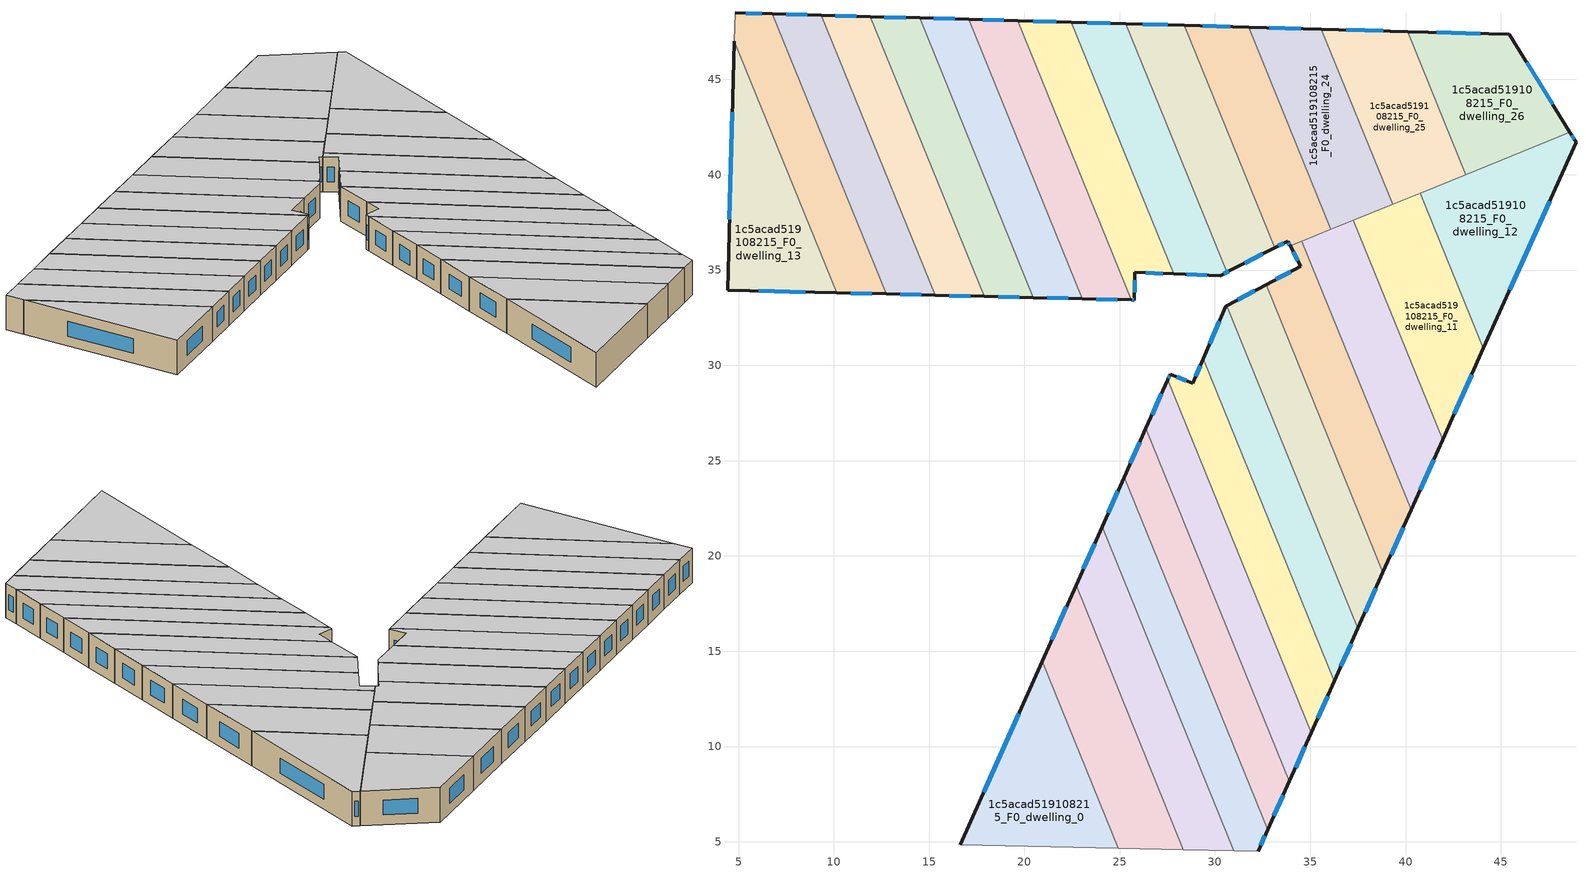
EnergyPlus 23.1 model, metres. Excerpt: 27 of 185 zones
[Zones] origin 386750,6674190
1c5acad519108215_F0_dwelling_0
 floor ground (EU_floor_Construction): 20.93,14.48 24.91,4.67 16.63,4.85 z0
 wall outside (EU_wall_Construction): 20.93,14.48 16.63,4.85 z0:3
 wall adiabatic (EU_wall_Construction): 16.63,4.85 24.91,4.67 z0:3
 wall to 1c5acad519108215_F0_dwelling_1 (EU_wall_Construction): 24.91,4.67 20.93,14.48 z0:3
 window (EU_Window_Construction): 19.7,11.72 17.86,7.6 z0.86:2.14
 ceiling to 1c5acad519108215_F1_dwelling_0 (EU_floor_Construction): 24.91,4.67 20.93,14.48 16.63,4.85 z3
1c5acad519108215_F0_dwelling_1
 floor ground (EU_floor_Construction): 22.71,18.46 28.34,4.59 24.91,4.67 20.93,14.48 z0
 wall outside (EU_wall_Construction): 22.71,18.46 20.93,14.48 z0:3
 wall to 1c5acad519108215_F0_dwelling_2 (EU_wall_Construction): 28.34,4.59 22.71,18.46 z0:3
 wall adiabatic (EU_wall_Construction): 24.91,4.67 28.34,4.59 z0:3
 window (EU_Window_Construction): 22.2,17.33 21.44,15.62 z0.86:2.14
 ceiling to 1c5acad519108215_F1_dwelling_1 (EU_floor_Construction): 28.34,4.59 22.71,18.46 20.93,14.48 24.91,4.67 z3
1c5acad519108215_F0_dwelling_10
 floor ground (EU_floor_Construction): 37.26,37.61 41.94,26.1 40.29,22.42 34.56,36.51 z0
 wall outside (EU_wall_Construction): 40.29,22.42 41.94,26.1 z0:3
 wall to 1c5acad519108215_F0_dwelling_9 (EU_wall_Construction): 34.56,36.51 40.29,22.42 z0:3
 wall to 1c5acad519108215_F0_dwelling_11 (EU_wall_Construction): 41.94,26.1 37.26,37.61 z0:3
 wall to 1c5acad519108215_F0_dwelling_23 (EU_wall_Construction): 36.08,37.13 34.56,36.51 z0:3
 wall to 1c5acad519108215_F0_dwelling_24 (EU_wall_Construction): 37.26,37.61 36.08,37.13 z0:3
 window (EU_Window_Construction): 40.76,23.47 41.47,25.05 z0.86:2.14
 ceiling to 1c5acad519108215_F1_dwelling_10 (EU_floor_Construction): 40.29,22.42 41.94,26.1 37.26,37.61 34.56,36.51 z3
1c5acad519108215_F0_dwelling_11
 floor ground (EU_floor_Construction): 40.78,39.04 44.09,30.88 41.94,26.1 37.26,37.61 z0
 wall outside (EU_wall_Construction): 41.94,26.1 44.09,30.88 z0:3
 wall to 1c5acad519108215_F0_dwelling_12 (EU_wall_Construction): 44.09,30.88 40.78,39.04 z0:3
 wall to 1c5acad519108215_F0_dwelling_24 (EU_wall_Construction): 39.32,38.45 37.26,37.61 z0:3
 wall to 1c5acad519108215_F0_dwelling_25 (EU_wall_Construction): 40.78,39.04 39.32,38.45 z0:3
 window (EU_Window_Construction): 42.55,27.46 43.47,29.52 z0.86:2.14
 ceiling to 1c5acad519108215_F1_dwelling_11 (EU_floor_Construction): 41.94,26.1 44.09,30.88 40.78,39.04 37.26,37.61 z3
1c5acad519108215_F0_dwelling_12
 floor ground (EU_floor_Construction): 48.62,42.23 48.94,41.71 44.09,30.88 40.78,39.04 z0
 wall outside (EU_wall_Construction): 44.09,30.88 48.94,41.71 48.62,42.23 z0:3
 wall to 1c5acad519108215_F0_dwelling_26 (EU_wall_Construction): 48.62,42.23 43.16,40.01 z0:3
 wall to 1c5acad519108215_F0_dwelling_25 (EU_wall_Construction): 43.16,40.01 40.77,39.04 z0:3
 window (EU_Window_Construction): 48.85,41.86 48.71,42.08 / 45.47,33.98 47.55,38.62 z0.86:2.14
 ceiling to 1c5acad519108215_F1_dwelling_12 (EU_floor_Construction): 44.09,30.88 48.94,41.71 48.62,42.23 40.78,39.04 z3
1c5acad519108215_F0_dwelling_13
 floor ground (EU_floor_Construction): 4.78,47 10.14,33.81 4.42,33.95 z0
 wall outside (EU_wall_Construction): 4.78,47 4.42,33.95 10.14,33.81 z0:3
 wall to 1c5acad519108215_F0_dwelling_14 (EU_wall_Construction): 10.14,33.81 4.78,47 z0:3
 window (EU_Window_Construction): 6.06,33.91 8.51,33.85 / 4.68,43.27 4.52,37.68 z0.86:2.14
 ceiling to 1c5acad519108215_F1_dwelling_13 (EU_floor_Construction): 10.14,33.81 4.78,47 4.42,33.95 z3
1c5acad519108215_F0_dwelling_14
 floor ground (EU_floor_Construction): 6.78,48.44 12.74,33.75 10.14,33.81 4.78,47 4.83,48.5 z0
 wall outside (EU_wall_Construction): 6.78,48.44 4.83,48.5 / 10.14,33.81 12.74,33.75 z0:3
 wall to 1c5acad519108215_F0_dwelling_15 (EU_wall_Construction): 12.74,33.75 6.78,48.44 z0:3
 wall adiabatic (EU_wall_Construction): 4.83,48.5 4.78,47 z0:3
 window (EU_Window_Construction): 6.22,48.46 5.38,48.48 / 10.89,33.79 12,33.76 z0.86:2.14
 ceiling to 1c5acad519108215_F1_dwelling_14 (EU_floor_Construction): 12.74,33.75 6.78,48.44 4.83,48.5 4.78,47 10.14,33.81 z3
1c5acad519108215_F0_dwelling_15
 floor ground (EU_floor_Construction): 9.35,48.37 15.31,33.68 12.74,33.75 6.78,48.44 z0
 wall outside (EU_wall_Construction): 12.74,33.75 15.31,33.68 / 9.35,48.37 6.78,48.44 z0:3
 wall to 1c5acad519108215_F0_dwelling_16 (EU_wall_Construction): 15.31,33.68 9.35,48.37 z0:3
 window (EU_Window_Construction): 13.48,33.73 14.58,33.7 / 8.61,48.39 7.51,48.42 z0.86:2.14
 ceiling to 1c5acad519108215_F1_dwelling_15 (EU_floor_Construction): 15.31,33.68 9.35,48.37 6.78,48.44 12.74,33.75 z3
1c5acad519108215_F0_dwelling_16
 floor ground (EU_floor_Construction): 11.92,48.3 17.89,33.62 15.31,33.68 9.35,48.37 z0
 wall outside (EU_wall_Construction): 15.31,33.68 17.89,33.62 / 11.92,48.3 9.35,48.37 z0:3
 wall to 1c5acad519108215_F0_dwelling_17 (EU_wall_Construction): 17.89,33.62 11.92,48.3 z0:3
 window (EU_Window_Construction): 16.05,33.66 17.15,33.64 / 11.19,48.32 10.08,48.35 z0.86:2.14
 ceiling to 1c5acad519108215_F1_dwelling_16 (EU_floor_Construction): 17.89,33.62 11.92,48.3 9.35,48.37 15.31,33.68 z3
1c5acad519108215_F0_dwelling_17
 floor ground (EU_floor_Construction): 14.5,48.23 20.46,33.56 17.89,33.62 11.92,48.3 z0
 wall outside (EU_wall_Construction): 17.89,33.62 20.46,33.56 / 14.5,48.23 11.92,48.3 z0:3
 wall to 1c5acad519108215_F0_dwelling_18 (EU_wall_Construction): 20.46,33.56 14.5,48.23 z0:3
 window (EU_Window_Construction): 18.62,33.6 19.72,33.58 / 13.76,48.25 12.66,48.28 z0.86:2.14
 ceiling to 1c5acad519108215_F1_dwelling_17 (EU_floor_Construction): 20.46,33.56 14.5,48.23 11.92,48.3 17.89,33.62 z3
1c5acad519108215_F0_dwelling_18
 floor ground (EU_floor_Construction): 17.08,48.16 23.03,33.49 20.46,33.56 14.5,48.23 z0
 wall outside (EU_wall_Construction): 20.46,33.56 23.03,33.49 / 17.08,48.16 14.5,48.23 z0:3
 wall to 1c5acad519108215_F0_dwelling_19 (EU_wall_Construction): 23.03,33.49 17.08,48.16 z0:3
 window (EU_Window_Construction): 21.19,33.54 22.3,33.51 / 16.34,48.18 15.23,48.21 z0.86:2.14
 ceiling to 1c5acad519108215_F1_dwelling_18 (EU_floor_Construction): 23.03,33.49 17.08,48.16 14.5,48.23 20.46,33.56 z3
1c5acad519108215_F0_dwelling_19
 floor ground (EU_floor_Construction): 19.65,48.08 25.61,33.43 23.03,33.49 17.08,48.16 z0
 wall outside (EU_wall_Construction): 23.03,33.49 25.61,33.43 / 19.65,48.08 17.08,48.16 z0:3
 wall to 1c5acad519108215_F0_dwelling_20 (EU_wall_Construction): 25.61,33.43 19.65,48.08 z0:3
 window (EU_Window_Construction): 23.77,33.48 24.87,33.45 / 18.92,48.1 17.81,48.13 z0.86:2.14
 ceiling to 1c5acad519108215_F1_dwelling_19 (EU_floor_Construction): 25.61,33.43 19.65,48.08 17.08,48.16 23.03,33.49 z3
1c5acad519108215_F0_dwelling_2
 floor ground (EU_floor_Construction): 24.08,21.53 30.98,4.54 28.34,4.59 22.71,18.46 z0
 wall outside (EU_wall_Construction): 24.08,21.53 22.71,18.46 z0:3
 wall to 1c5acad519108215_F0_dwelling_3 (EU_wall_Construction): 30.98,4.54 24.08,21.53 z0:3
 wall adiabatic (EU_wall_Construction): 28.34,4.59 30.98,4.54 z0:3
 window (EU_Window_Construction): 23.69,20.65 23.1,19.34 z0.86:2.14
 ceiling to 1c5acad519108215_F1_dwelling_2 (EU_floor_Construction): 30.98,4.54 24.08,21.53 22.71,18.46 28.34,4.59 z3
1c5acad519108215_F0_dwelling_20
 floor ground (EU_floor_Construction): 22.47,48 27.83,34.79 25.79,34.88 25.78,33.43 25.61,33.43 19.65,48.08 z0
 wall outside (EU_wall_Construction): 22.47,48 19.65,48.08 / 25.61,33.43 25.78,33.43 25.79,34.88 27.83,34.79 z0:3
 wall to 1c5acad519108215_F0_dwelling_21 (EU_wall_Construction): 27.83,34.79 22.47,48 z0:3
 window (EU_Window_Construction): 21.66,48.03 20.46,48.06 / 26.37,34.85 27.25,34.82 / 25.78,33.84 25.79,34.46 / 25.65,33.43 25.73,33.43 z0.86:2.14
 ceiling to 1c5acad519108215_F1_dwelling_20 (EU_floor_Construction): 27.83,34.79 22.47,48 19.65,48.08 25.61,33.43 25.78,33.43 25.79,34.88 z3
1c5acad519108215_F0_dwelling_21
 floor ground (EU_floor_Construction): 25.33,47.93 30.62,34.91 30.92,35.03 30.27,34.7 27.83,34.79 22.47,48 z0
 wall outside (EU_wall_Construction): 25.33,47.93 22.47,48 / 27.83,34.79 30.27,34.7 30.92,35.03 z0:3
 wall to 1c5acad519108215_F0_dwelling_22 (EU_wall_Construction): 30.92,35.03 30.62,34.91 25.33,47.93 z0:3
 window (EU_Window_Construction): 24.51,47.95 23.28,47.98 / 30.45,34.8 30.73,34.94 / 28.53,34.77 29.57,34.73 z0.86:2.14
 ceiling to 1c5acad519108215_F1_dwelling_21 (EU_floor_Construction): 30.92,35.03 30.62,34.91 25.33,47.93 22.47,48 27.83,34.79 30.27,34.7 z3
1c5acad519108215_F0_dwelling_22
 floor ground (EU_floor_Construction): 28.39,47.84 33.13,36.17 30.92,35.03 30.62,34.91 25.33,47.93 z0
 wall outside (EU_wall_Construction): 28.39,47.84 25.33,47.93 / 30.92,35.03 33.13,36.17 z0:3
 wall to 1c5acad519108215_F0_dwelling_23 (EU_wall_Construction): 33.13,36.17 28.39,47.84 z0:3
 window (EU_Window_Construction): 27.52,47.87 26.2,47.9 / 31.55,35.36 32.5,35.84 z0.86:2.14
 ceiling to 1c5acad519108215_F1_dwelling_22 (EU_floor_Construction): 33.13,36.17 28.39,47.84 25.33,47.93 30.62,34.91 30.92,35.03 z3
1c5acad519108215_F0_dwelling_23
 floor ground (EU_floor_Construction): 31.77,47.75 36.08,37.13 33.94,36.26 33.81,36.52 33.13,36.17 28.39,47.84 z0
 wall outside (EU_wall_Construction): 33.13,36.17 33.81,36.52 33.94,36.26 / 31.77,47.75 28.39,47.84 z0:3
 wall to 1c5acad519108215_F0_dwelling_24 (EU_wall_Construction): 36.08,37.13 31.77,47.75 z0:3
 wall to 1c5acad519108215_F0_dwelling_9 (EU_wall_Construction): 33.94,36.26 34.56,36.51 z0:3
 window (EU_Window_Construction): 33.85,36.44 33.91,36.34 / 33.32,36.27 33.62,36.42 / 30.8,47.77 29.35,47.81 z0.86:2.14
 ceiling to 1c5acad519108215_F1_dwelling_23 (EU_floor_Construction): 36.08,37.13 31.77,47.75 28.39,47.84 33.13,36.17 33.81,36.52 33.94,36.26 z3
1c5acad519108215_F0_dwelling_24
 floor ground (EU_floor_Construction): 35.58,47.64 39.32,38.45 36.08,37.13 31.77,47.75 z0
 wall outside (EU_wall_Construction): 35.58,47.64 31.77,47.75 z0:3
 wall to 1c5acad519108215_F0_dwelling_25 (EU_wall_Construction): 39.32,38.45 35.58,47.64 z0:3
 window (EU_Window_Construction): 34.49,47.67 32.86,47.72 z0.86:2.14
 ceiling to 1c5acad519108215_F1_dwelling_24 (EU_floor_Construction): 39.32,38.45 35.58,47.64 31.77,47.75 36.08,37.13 z3
1c5acad519108215_F0_dwelling_25
 floor ground (EU_floor_Construction): 40.11,47.51 43.16,40.01 39.32,38.45 35.58,47.64 z0
 wall outside (EU_wall_Construction): 40.11,47.51 35.58,47.64 z0:3
 wall to 1c5acad519108215_F0_dwelling_26 (EU_wall_Construction): 43.16,40.01 40.11,47.51 z0:3
 window (EU_Window_Construction): 38.82,47.55 36.88,47.6 z0.86:2.14
 ceiling to 1c5acad519108215_F1_dwelling_25 (EU_floor_Construction): 43.16,40.01 40.11,47.51 35.58,47.64 39.32,38.45 z3
1c5acad519108215_F0_dwelling_26
 floor ground (EU_floor_Construction): 45.45,47.37 48.62,42.23 43.16,40.01 40.11,47.51 z0
 wall outside (EU_wall_Construction): 48.62,42.23 45.45,47.37 40.11,47.51 z0:3
 window (EU_Window_Construction): 43.92,47.41 41.64,47.47 / 47.72,43.7 46.36,45.9 z0.86:2.14
 ceiling to 1c5acad519108215_F1_dwelling_26 (EU_floor_Construction): 48.62,42.23 45.45,47.37 40.11,47.51 43.16,40.01 z3
1c5acad519108215_F0_dwelling_3
 floor ground (EU_floor_Construction): 25.24,24.14 32.76,5.63 32.26,4.51 30.98,4.54 24.08,21.53 z0
 wall outside (EU_wall_Construction): 25.24,24.14 24.08,21.53 / 32.26,4.51 32.76,5.63 z0:3
 wall to 1c5acad519108215_F0_dwelling_4 (EU_wall_Construction): 32.76,5.63 25.24,24.14 z0:3
 wall adiabatic (EU_wall_Construction): 30.98,4.54 32.26,4.51 z0:3
 window (EU_Window_Construction): 24.91,23.39 24.41,22.27 / 32.4,4.83 32.62,5.31 z0.86:2.14
 ceiling to 1c5acad519108215_F1_dwelling_3 (EU_floor_Construction): 32.26,4.51 32.76,5.63 25.24,24.14 24.08,21.53 30.98,4.54 z3
1c5acad519108215_F0_dwelling_4
 floor ground (EU_floor_Construction): 26.38,26.69 33.9,8.17 32.76,5.63 25.24,24.14 z0
 wall outside (EU_wall_Construction): 32.76,5.63 33.9,8.17 / 26.38,26.69 25.24,24.14 z0:3
 wall to 1c5acad519108215_F0_dwelling_5 (EU_wall_Construction): 33.9,8.17 26.38,26.69 z0:3
 window (EU_Window_Construction): 33.09,6.36 33.57,7.45 / 26.05,25.96 25.57,24.87 z0.86:2.14
 ceiling to 1c5acad519108215_F1_dwelling_4 (EU_floor_Construction): 32.76,5.63 33.9,8.17 26.38,26.69 25.24,24.14 z3
1c5acad519108215_F0_dwelling_5
 floor ground (EU_floor_Construction): 27.52,29.24 35.04,10.71 33.9,8.17 26.38,26.69 z0
 wall outside (EU_wall_Construction): 33.9,8.17 35.04,10.71 / 27.52,29.24 26.38,26.69 z0:3
 wall to 1c5acad519108215_F0_dwelling_6 (EU_wall_Construction): 35.04,10.71 27.52,29.24 z0:3
 window (EU_Window_Construction): 34.23,8.9 34.72,9.99 / 27.19,28.51 26.7,27.42 z0.86:2.14
 ceiling to 1c5acad519108215_F1_dwelling_5 (EU_floor_Construction): 33.9,8.17 35.04,10.71 27.52,29.24 26.38,26.69 z3
1c5acad519108215_F0_dwelling_6
 floor ground (EU_floor_Construction): 29.38,30.34 36.25,13.42 35.04,10.71 27.52,29.24 27.65,29.54 28.82,29.06 z0
 wall outside (EU_wall_Construction): 35.04,10.71 36.25,13.42 / 29.38,30.34 28.82,29.06 27.65,29.54 27.52,29.24 z0:3
 wall to 1c5acad519108215_F0_dwelling_7 (EU_wall_Construction): 36.25,13.42 29.38,30.34 z0:3
 window (EU_Window_Construction): 35.39,11.49 35.91,12.64 / 27.61,29.46 27.56,29.33 / 28.49,29.2 27.99,29.4 / 29.22,29.98 28.98,29.43 z0.86:2.14
 ceiling to 1c5acad519108215_F1_dwelling_6 (EU_floor_Construction): 35.04,10.71 36.25,13.42 29.38,30.34 28.82,29.06 27.65,29.54 27.52,29.24 z3
1c5acad519108215_F0_dwelling_7
 floor ground (EU_floor_Construction): 30.61,33.14 37.5,16.19 36.25,13.42 29.38,30.34 30.57,33.11 z0
 wall outside (EU_wall_Construction): 36.25,13.42 37.5,16.19 / 30.61,33.14 30.57,33.11 29.38,30.34 z0:3
 wall to 1c5acad519108215_F0_dwelling_8 (EU_wall_Construction): 37.5,16.19 30.61,33.14 z0:3
 window (EU_Window_Construction): 36.61,14.21 37.14,15.4 / 30.23,32.32 29.72,31.14 z0.86:2.14
 ceiling to 1c5acad519108215_F1_dwelling_7 (EU_floor_Construction): 36.25,13.42 37.5,16.19 30.61,33.14 30.57,33.11 29.38,30.34 z3
1c5acad519108215_F0_dwelling_8
 floor ground (EU_floor_Construction): 32.68,34.23 38.82,19.13 37.5,16.19 30.61,33.14 z0
 wall outside (EU_wall_Construction): 32.68,34.23 30.61,33.14 / 37.5,16.19 38.82,19.13 z0:3
 wall to 1c5acad519108215_F0_dwelling_9 (EU_wall_Construction): 38.82,19.13 32.68,34.23 z0:3
 window (EU_Window_Construction): 32.09,33.92 31.21,33.45 / 37.87,17.03 38.44,18.29 z0.86:2.14
 ceiling to 1c5acad519108215_F1_dwelling_8 (EU_floor_Construction): 37.5,16.19 38.82,19.13 32.68,34.23 30.61,33.14 z3
1c5acad519108215_F0_dwelling_9
 floor ground (EU_floor_Construction): 34.56,36.51 40.29,22.42 38.82,19.13 32.68,34.23 34.5,35.19 33.94,36.26 z0
 wall outside (EU_wall_Construction): 38.82,19.13 40.29,22.42 / 33.94,36.26 34.5,35.19 32.68,34.23 z0:3
 window (EU_Window_Construction): 39.24,20.07 39.87,21.48 / 33.98,34.92 33.2,34.51 / 34.1,35.96 34.34,35.5 z0.86:2.14
 ceiling to 1c5acad519108215_F1_dwelling_9 (EU_floor_Construction): 38.82,19.13 40.29,22.42 34.56,36.51 33.94,36.26 34.5,35.19 32.68,34.23 z3
[Building]
EU S2 Campaign: North Axis=0; Terrain=City; Solar Distribution=FullExterior
[Site:Location]
Helsinki-Vantaa.AP: Latitude=60.317; Longitude=24.963; Time Zone=2; Elevation=54.6
[SizingPeriod:WeatherFileDays]
AnnualSizingPeriod: Begin Month=1; Begin Day of Month=1; End Month=12; End Day of Month=31; Day of Week for Start Day=Monday; Use Weather File Daylight Saving Period=No; Use Weather File Rain and Snow Indicators=No
[MATERIAL]
EU_InternalMass_Material: Roughness=MediumRough; Thickness=0.1; Conductivity=1; Density=1800; Specific Heat=900; Thermal Absorptance=0.9; Solar Absorptance=0.7; Visible Absorptance=0.7
[MATERIAL:NOMASS] Roughness=MediumRough; Thermal Absorptance=0.9; Solar Absorptance=0.7; Visible Absorptance=0.7
Name | Thermal Resistance
EU_wall_NoMass | 1.10183
EU_floor_NoMass | 1.70606
[WINDOWMATERIAL:SIMPLEGLAZINGSYSTEM]
EU_Window_SimpleGlazing: UFactor=3.11035; Solar Heat Gain Coefficient=0.8; Visible Transmittance=0.8
[CONSTRUCTION]
EU_wall_Construction: EU_wall_NoMass
EU_floor_Construction: EU_floor_NoMass
EU_Window_Construction: EU_Window_SimpleGlazing
EU_InternalMass_Construction: EU_InternalMass_Material
[ZONE] Type=1; Multiplier=1; Ceiling Height=autocalculate; Floor Area=autocalculate; Part of Total Floor Area=Yes
Name | Volume
1c5acad519108215_F0_dwelling_0 | 120.739
1c5acad519108215_F0_dwelling_1 | 120.759
1c5acad519108215_F0_dwelling_10; 1c5acad519108215_F0_dwelling_12 | 120.743
1c5acad519108215_F0_dwelling_11 | 120.72
1c5acad519108215_F0_dwelling_13 | 112.14
1c5acad519108215_F0_dwelling_14 | 112.128
1c5acad519108215_F0_dwelling_15 | 112.114
1c5acad519108215_F0_dwelling_16; 1c5acad519108215_F0_dwelling_18 | 112.129
1c5acad519108215_F0_dwelling_17 | 112.11
1c5acad519108215_F0_dwelling_19 | 112.094
1c5acad519108215_F0_dwelling_2 | 120.761
1c5acad519108215_F0_dwelling_20 | 112.113
1c5acad519108215_F0_dwelling_21 | 112.244
1c5acad519108215_F0_dwelling_22 | 112.1
1c5acad519108215_F0_dwelling_23 | 112.127
1c5acad519108215_F0_dwelling_24 | 112.111
1c5acad519108215_F0_dwelling_25 | 112.119
1c5acad519108215_F0_dwelling_26 | 112.124
1c5acad519108215_F0_dwelling_3 | 120.679
1c5acad519108215_F0_dwelling_4 | 120.749
1c5acad519108215_F0_dwelling_5 | 120.764
1c5acad519108215_F0_dwelling_6 | 120.732
1c5acad519108215_F0_dwelling_7 | 120.77
1c5acad519108215_F0_dwelling_8 | 120.693
1c5acad519108215_F0_dwelling_9 | 120.752
[INTERNALMASS] Construction=EU_InternalMass_Construction
Name | Zone or ZoneList | Surface Area
1c5acad519108215_F0_dwelling_0_EU_InternalMass | 1c5acad519108215_F0_dwelling_0 | 40.2464
1c5acad519108215_F0_dwelling_1_EU_InternalMass | 1c5acad519108215_F0_dwelling_1 | 40.2529
1c5acad519108215_F0_dwelling_2_EU_InternalMass | 1c5acad519108215_F0_dwelling_2 | 40.2536
1c5acad519108215_F0_dwelling_3_EU_InternalMass | 1c5acad519108215_F0_dwelling_3 | 40.2266
1c5acad519108215_F0_dwelling_4_EU_InternalMass | 1c5acad519108215_F0_dwelling_4 | 40.2498
1c5acad519108215_F0_dwelling_5_EU_InternalMass | 1c5acad519108215_F0_dwelling_5 | 40.2547
1c5acad519108215_F0_dwelling_6_EU_InternalMass | 1c5acad519108215_F0_dwelling_6 | 40.2435
1c5acad519108215_F0_dwelling_7_EU_InternalMass | 1c5acad519108215_F0_dwelling_7 | 40.2566
1c5acad519108215_F0_dwelling_8_EU_InternalMass | 1c5acad519108215_F0_dwelling_8 | 40.231
1c5acad519108215_F0_dwelling_9_EU_InternalMass | 1c5acad519108215_F0_dwelling_9 | 40.2504
1c5acad519108215_F0_dwelling_10_EU_InternalMass | 1c5acad519108215_F0_dwelling_10 | 40.2476
1c5acad519108215_F0_dwelling_11_EU_InternalMass | 1c5acad519108215_F0_dwelling_11 | 40.2402
1c5acad519108215_F0_dwelling_12_EU_InternalMass | 1c5acad519108215_F0_dwelling_12 | 40.2478
1c5acad519108215_F0_dwelling_13_EU_InternalMass | 1c5acad519108215_F0_dwelling_13 | 37.3794
1c5acad519108215_F0_dwelling_14_EU_InternalMass | 1c5acad519108215_F0_dwelling_14 | 37.3763
1c5acad519108215_F0_dwelling_15_EU_InternalMass | 1c5acad519108215_F0_dwelling_15 | 37.3716
1c5acad519108215_F0_dwelling_16_EU_InternalMass | 1c5acad519108215_F0_dwelling_16 | 37.3767
1c5acad519108215_F0_dwelling_17_EU_InternalMass | 1c5acad519108215_F0_dwelling_17 | 37.3698
1c5acad519108215_F0_dwelling_18_EU_InternalMass | 1c5acad519108215_F0_dwelling_18 | 37.3762
1c5acad519108215_F0_dwelling_19_EU_InternalMass | 1c5acad519108215_F0_dwelling_19 | 37.3649
1c5acad519108215_F0_dwelling_20_EU_InternalMass | 1c5acad519108215_F0_dwelling_20 | 37.3714
1c5acad519108215_F0_dwelling_21_EU_InternalMass | 1c5acad519108215_F0_dwelling_21 | 37.4148
1c5acad519108215_F0_dwelling_22_EU_InternalMass | 1c5acad519108215_F0_dwelling_22 | 37.3669
1c5acad519108215_F0_dwelling_23_EU_InternalMass | 1c5acad519108215_F0_dwelling_23 | 37.3754
1c5acad519108215_F0_dwelling_24_EU_InternalMass | 1c5acad519108215_F0_dwelling_24 | 37.3703
1c5acad519108215_F0_dwelling_25_EU_InternalMass | 1c5acad519108215_F0_dwelling_25 | 37.373
1c5acad519108215_F0_dwelling_26_EU_InternalMass | 1c5acad519108215_F0_dwelling_26 | 37.3746
[OTHEREQUIPMENT] Fuel Type=Electricity; Design Level Calculation Method=Watts/Area; Power per Zone Floor Area=1; Fraction Latent=0; Fraction Radiant=0; Fraction Lost=0; Carbon Dioxide Generation Rate=0; EndUse Subcategory=EU_Step8_InternalGains
Name | Zone or ZoneList or Space or SpaceList | Schedule
EU_Step8_InternalGain_1c5acad519108215_F0_dwelling_0_f000 | 1c5acad519108215_F0_dwelling_0 | EU_Step8_GainSchedule_1c5acad519108215_F0_dwelling_0_f000
EU_Step8_InternalGain_1c5acad519108215_F0_dwelling_1_f000 | 1c5acad519108215_F0_dwelling_1 | EU_Step8_GainSchedule_1c5acad519108215_F0_dwelling_1_f000
EU_Step8_InternalGain_1c5acad519108215_F0_dwelling_2_f000 | 1c5acad519108215_F0_dwelling_2 | EU_Step8_GainSchedule_1c5acad519108215_F0_dwelling_2_f000
EU_Step8_InternalGain_1c5acad519108215_F0_dwelling_3_f000 | 1c5acad519108215_F0_dwelling_3 | EU_Step8_GainSchedule_1c5acad519108215_F0_dwelling_3_f000
EU_Step8_InternalGain_1c5acad519108215_F0_dwelling_4_f000 | 1c5acad519108215_F0_dwelling_4 | EU_Step8_GainSchedule_1c5acad519108215_F0_dwelling_4_f000
EU_Step8_InternalGain_1c5acad519108215_F0_dwelling_5_f000 | 1c5acad519108215_F0_dwelling_5 | EU_Step8_GainSchedule_1c5acad519108215_F0_dwelling_5_f000
EU_Step8_InternalGain_1c5acad519108215_F0_dwelling_6_f000 | 1c5acad519108215_F0_dwelling_6 | EU_Step8_GainSchedule_1c5acad519108215_F0_dwelling_6_f000
EU_Step8_InternalGain_1c5acad519108215_F0_dwelling_7_f000 | 1c5acad519108215_F0_dwelling_7 | EU_Step8_GainSchedule_1c5acad519108215_F0_dwelling_7_f000
EU_Step8_InternalGain_1c5acad519108215_F0_dwelling_8_f000 | 1c5acad519108215_F0_dwelling_8 | EU_Step8_GainSchedule_1c5acad519108215_F0_dwelling_8_f000
EU_Step8_InternalGain_1c5acad519108215_F0_dwelling_9_f000 | 1c5acad519108215_F0_dwelling_9 | EU_Step8_GainSchedule_1c5acad519108215_F0_dwelling_9_f000
EU_Step8_InternalGain_1c5acad519108215_F0_dwelling_10_f000 | 1c5acad519108215_F0_dwelling_10 | EU_Step8_GainSchedule_1c5acad519108215_F0_dwelling_10_f000
EU_Step8_InternalGain_1c5acad519108215_F0_dwelling_11_f000 | 1c5acad519108215_F0_dwelling_11 | EU_Step8_GainSchedule_1c5acad519108215_F0_dwelling_11_f000
EU_Step8_InternalGain_1c5acad519108215_F0_dwelling_12_f000 | 1c5acad519108215_F0_dwelling_12 | EU_Step8_GainSchedule_1c5acad519108215_F0_dwelling_12_f000
EU_Step8_InternalGain_1c5acad519108215_F0_dwelling_13_f000 | 1c5acad519108215_F0_dwelling_13 | EU_Step8_GainSchedule_1c5acad519108215_F0_dwelling_13_f000
EU_Step8_InternalGain_1c5acad519108215_F0_dwelling_14_f000 | 1c5acad519108215_F0_dwelling_14 | EU_Step8_GainSchedule_1c5acad519108215_F0_dwelling_14_f000
EU_Step8_InternalGain_1c5acad519108215_F0_dwelling_15_f000 | 1c5acad519108215_F0_dwelling_15 | EU_Step8_GainSchedule_1c5acad519108215_F0_dwelling_15_f000
EU_Step8_InternalGain_1c5acad519108215_F0_dwelling_16_f000 | 1c5acad519108215_F0_dwelling_16 | EU_Step8_GainSchedule_1c5acad519108215_F0_dwelling_16_f000
EU_Step8_InternalGain_1c5acad519108215_F0_dwelling_17_f000 | 1c5acad519108215_F0_dwelling_17 | EU_Step8_GainSchedule_1c5acad519108215_F0_dwelling_17_f000
EU_Step8_InternalGain_1c5acad519108215_F0_dwelling_18_f000 | 1c5acad519108215_F0_dwelling_18 | EU_Step8_GainSchedule_1c5acad519108215_F0_dwelling_18_f000
EU_Step8_InternalGain_1c5acad519108215_F0_dwelling_19_f000 | 1c5acad519108215_F0_dwelling_19 | EU_Step8_GainSchedule_1c5acad519108215_F0_dwelling_19_f000
EU_Step8_InternalGain_1c5acad519108215_F0_dwelling_20_f000 | 1c5acad519108215_F0_dwelling_20 | EU_Step8_GainSchedule_1c5acad519108215_F0_dwelling_20_f000
EU_Step8_InternalGain_1c5acad519108215_F0_dwelling_21_f000 | 1c5acad519108215_F0_dwelling_21 | EU_Step8_GainSchedule_1c5acad519108215_F0_dwelling_21_f000
EU_Step8_InternalGain_1c5acad519108215_F0_dwelling_22_f000 | 1c5acad519108215_F0_dwelling_22 | EU_Step8_GainSchedule_1c5acad519108215_F0_dwelling_22_f000
EU_Step8_InternalGain_1c5acad519108215_F0_dwelling_23_f000 | 1c5acad519108215_F0_dwelling_23 | EU_Step8_GainSchedule_1c5acad519108215_F0_dwelling_23_f000
EU_Step8_InternalGain_1c5acad519108215_F0_dwelling_24_f000 | 1c5acad519108215_F0_dwelling_24 | EU_Step8_GainSchedule_1c5acad519108215_F0_dwelling_24_f000
EU_Step8_InternalGain_1c5acad519108215_F0_dwelling_25_f000 | 1c5acad519108215_F0_dwelling_25 | EU_Step8_GainSchedule_1c5acad519108215_F0_dwelling_25_f000
EU_Step8_InternalGain_1c5acad519108215_F0_dwelling_26_f000 | 1c5acad519108215_F0_dwelling_26 | EU_Step8_GainSchedule_1c5acad519108215_F0_dwelling_26_f000
[ZONEVENTILATION:DESIGNFLOWRATE] Schedule=EU_AlwaysOn; Design Flow Rate Calculation Method=AirChanges/Hour; Air Changes per Hour=0.756316; Ventilation Type=Natural; Fan Pressure Rise=0; Fan Total Efficiency=1; Constant Term Coefficient=1; Temperature Term Coefficient=0; Velocity Term Coefficient=0; Velocity Squared Term Coefficient=0; Minimum Indoor Temperature=-100; Maximum Indoor Temperature=100; Delta Temperature=-100; Minimum Outdoor Temperature=-100; Maximum Outdoor Temperature=100; Maximum Wind Speed=40
Name | Zone or ZoneList or Space or SpaceList
EU_ConstantAir_1c5acad519108215_F0_dwelling_0 | 1c5acad519108215_F0_dwelling_0
EU_ConstantAir_1c5acad519108215_F0_dwelling_1 | 1c5acad519108215_F0_dwelling_1
EU_ConstantAir_1c5acad519108215_F0_dwelling_2 | 1c5acad519108215_F0_dwelling_2
EU_ConstantAir_1c5acad519108215_F0_dwelling_3 | 1c5acad519108215_F0_dwelling_3
EU_ConstantAir_1c5acad519108215_F0_dwelling_4 | 1c5acad519108215_F0_dwelling_4
EU_ConstantAir_1c5acad519108215_F0_dwelling_5 | 1c5acad519108215_F0_dwelling_5
EU_ConstantAir_1c5acad519108215_F0_dwelling_6 | 1c5acad519108215_F0_dwelling_6
EU_ConstantAir_1c5acad519108215_F0_dwelling_7 | 1c5acad519108215_F0_dwelling_7
EU_ConstantAir_1c5acad519108215_F0_dwelling_8 | 1c5acad519108215_F0_dwelling_8
EU_ConstantAir_1c5acad519108215_F0_dwelling_9 | 1c5acad519108215_F0_dwelling_9
EU_ConstantAir_1c5acad519108215_F0_dwelling_10 | 1c5acad519108215_F0_dwelling_10
EU_ConstantAir_1c5acad519108215_F0_dwelling_11 | 1c5acad519108215_F0_dwelling_11
EU_ConstantAir_1c5acad519108215_F0_dwelling_12 | 1c5acad519108215_F0_dwelling_12
EU_ConstantAir_1c5acad519108215_F0_dwelling_13 | 1c5acad519108215_F0_dwelling_13
EU_ConstantAir_1c5acad519108215_F0_dwelling_14 | 1c5acad519108215_F0_dwelling_14
EU_ConstantAir_1c5acad519108215_F0_dwelling_15 | 1c5acad519108215_F0_dwelling_15
EU_ConstantAir_1c5acad519108215_F0_dwelling_16 | 1c5acad519108215_F0_dwelling_16
EU_ConstantAir_1c5acad519108215_F0_dwelling_17 | 1c5acad519108215_F0_dwelling_17
EU_ConstantAir_1c5acad519108215_F0_dwelling_18 | 1c5acad519108215_F0_dwelling_18
EU_ConstantAir_1c5acad519108215_F0_dwelling_19 | 1c5acad519108215_F0_dwelling_19
EU_ConstantAir_1c5acad519108215_F0_dwelling_20 | 1c5acad519108215_F0_dwelling_20
EU_ConstantAir_1c5acad519108215_F0_dwelling_21 | 1c5acad519108215_F0_dwelling_21
EU_ConstantAir_1c5acad519108215_F0_dwelling_22 | 1c5acad519108215_F0_dwelling_22
EU_ConstantAir_1c5acad519108215_F0_dwelling_23 | 1c5acad519108215_F0_dwelling_23
EU_ConstantAir_1c5acad519108215_F0_dwelling_24 | 1c5acad519108215_F0_dwelling_24
EU_ConstantAir_1c5acad519108215_F0_dwelling_25 | 1c5acad519108215_F0_dwelling_25
EU_ConstantAir_1c5acad519108215_F0_dwelling_26 | 1c5acad519108215_F0_dwelling_26
[HVACTEMPLATE:THERMOSTAT] Constant Heating Setpoint=20; Constant Cooling Setpoint=50
EU_HeatOnly_1c5acad519108215_F0_dwelling_0; EU_HeatOnly_1c5acad519108215_F0_dwelling_1; EU_HeatOnly_1c5acad519108215_F0_dwelling_2; EU_HeatOnly_1c5acad519108215_F0_dwelling_3; EU_HeatOnly_1c5acad519108215_F0_dwelling_4; EU_HeatOnly_1c5acad519108215_F0_dwelling_5; EU_HeatOnly_1c5acad519108215_F0_dwelling_6; EU_HeatOnly_1c5acad519108215_F0_dwelling_7; EU_HeatOnly_1c5acad519108215_F0_dwelling_8; EU_HeatOnly_1c5acad519108215_F0_dwelling_9; EU_HeatOnly_1c5acad519108215_F0_dwelling_10; EU_HeatOnly_1c5acad519108215_F0_dwelling_11; EU_HeatOnly_1c5acad519108215_F0_dwelling_12; EU_HeatOnly_1c5acad519108215_F0_dwelling_13; EU_HeatOnly_1c5acad519108215_F0_dwelling_14; EU_HeatOnly_1c5acad519108215_F0_dwelling_15; EU_HeatOnly_1c5acad519108215_F0_dwelling_16; EU_HeatOnly_1c5acad519108215_F0_dwelling_17; EU_HeatOnly_1c5acad519108215_F0_dwelling_18; EU_HeatOnly_1c5acad519108215_F0_dwelling_19; EU_HeatOnly_1c5acad519108215_F0_dwelling_20; EU_HeatOnly_1c5acad519108215_F0_dwelling_21; EU_HeatOnly_1c5acad519108215_F0_dwelling_22; EU_HeatOnly_1c5acad519108215_F0_dwelling_23; EU_HeatOnly_1c5acad519108215_F0_dwelling_24; EU_HeatOnly_1c5acad519108215_F0_dwelling_25; EU_HeatOnly_1c5acad519108215_F0_dwelling_26; EU_HeatOnly_1c5acad519108215_F1_dwelling_0; EU_HeatOnly_1c5acad519108215_F1_dwelling_1; EU_HeatOnly_1c5acad519108215_F1_dwelling_2; EU_HeatOnly_1c5acad519108215_F1_dwelling_3; EU_HeatOnly_1c5acad519108215_F1_dwelling_4; EU_HeatOnly_1c5acad519108215_F1_dwelling_5; EU_HeatOnly_1c5acad519108215_F1_dwelling_6; EU_HeatOnly_1c5acad519108215_F1_dwelling_7; EU_HeatOnly_1c5acad519108215_F1_dwelling_8; EU_HeatOnly_1c5acad519108215_F1_dwelling_9; EU_HeatOnly_1c5acad519108215_F1_dwelling_10; EU_HeatOnly_1c5acad519108215_F1_dwelling_11; EU_HeatOnly_1c5acad519108215_F1_dwelling_12; EU_HeatOnly_1c5acad519108215_F1_dwelling_13; EU_HeatOnly_1c5acad519108215_F1_dwelling_14; EU_HeatOnly_1c5acad519108215_F1_dwelling_15; EU_HeatOnly_1c5acad519108215_F1_dwelling_16; EU_HeatOnly_1c5acad519108215_F1_dwelling_17; EU_HeatOnly_1c5acad519108215_F1_dwelling_18; EU_HeatOnly_1c5acad519108215_F1_dwelling_19; EU_HeatOnly_1c5acad519108215_F1_dwelling_20; EU_HeatOnly_1c5acad519108215_F1_dwelling_21; EU_HeatOnly_1c5acad519108215_F1_dwelling_22; EU_HeatOnly_1c5acad519108215_F1_dwelling_23; EU_HeatOnly_1c5acad519108215_F1_dwelling_24; EU_HeatOnly_1c5acad519108215_F1_dwelling_25; EU_HeatOnly_1c5acad519108215_F1_dwelling_26; EU_HeatOnly_1c5acad519108215_F2_dwelling_0; EU_HeatOnly_1c5acad519108215_F2_dwelling_1; EU_HeatOnly_1c5acad519108215_F2_dwelling_2; EU_HeatOnly_1c5acad519108215_F2_dwelling_3; EU_HeatOnly_1c5acad519108215_F2_dwelling_4; EU_HeatOnly_1c5acad519108215_F2_dwelling_5; EU_HeatOnly_1c5acad519108215_F2_dwelling_6; EU_HeatOnly_1c5acad519108215_F2_dwelling_7; EU_HeatOnly_1c5acad519108215_F2_dwelling_8; EU_HeatOnly_1c5acad519108215_F2_dwelling_9; EU_HeatOnly_1c5acad519108215_F2_dwelling_10; EU_HeatOnly_1c5acad519108215_F2_dwelling_11; EU_HeatOnly_1c5acad519108215_F2_dwelling_12; EU_HeatOnly_1c5acad519108215_F2_dwelling_13; EU_HeatOnly_1c5acad519108215_F2_dwelling_14; EU_HeatOnly_1c5acad519108215_F2_dwelling_15; EU_HeatOnly_1c5acad519108215_F2_dwelling_16; EU_HeatOnly_1c5acad519108215_F2_dwelling_17; EU_HeatOnly_1c5acad519108215_F2_dwelling_18; EU_HeatOnly_1c5acad519108215_F2_dwelling_19; EU_HeatOnly_1c5acad519108215_F2_dwelling_20; EU_HeatOnly_1c5acad519108215_F2_dwelling_21; EU_HeatOnly_1c5acad519108215_F2_dwelling_22; EU_HeatOnly_1c5acad519108215_F2_dwelling_23; EU_HeatOnly_1c5acad519108215_F2_dwelling_24; EU_HeatOnly_1c5acad519108215_F2_dwelling_25; EU_HeatOnly_1c5acad519108215_F2_dwelling_26; EU_HeatOnly_1c5acad519108215_F3_dwelling_0; EU_HeatOnly_1c5acad519108215_F3_dwelling_1; EU_HeatOnly_1c5acad519108215_F3_dwelling_2; EU_HeatOnly_1c5acad519108215_F3_dwelling_3; EU_HeatOnly_1c5acad519108215_F3_dwelling_4; EU_HeatOnly_1c5acad519108215_F3_dwelling_5; EU_HeatOnly_1c5acad519108215_F3_dwelling_6; EU_HeatOnly_1c5acad519108215_F3_dwelling_7; EU_HeatOnly_1c5acad519108215_F3_dwelling_8; EU_HeatOnly_1c5acad519108215_F3_dwelling_9; EU_HeatOnly_1c5acad519108215_F3_dwelling_10; EU_HeatOnly_1c5acad519108215_F3_dwelling_11; EU_HeatOnly_1c5acad519108215_F3_dwelling_12; EU_HeatOnly_1c5acad519108215_F3_dwelling_13; EU_HeatOnly_1c5acad519108215_F3_dwelling_14; EU_HeatOnly_1c5acad519108215_F3_dwelling_15; EU_HeatOnly_1c5acad519108215_F3_dwelling_16; EU_HeatOnly_1c5acad519108215_F3_dwelling_17; EU_HeatOnly_1c5acad519108215_F3_dwelling_18; EU_HeatOnly_1c5acad519108215_F3_dwelling_19; EU_HeatOnly_1c5acad519108215_F3_dwelling_20; EU_HeatOnly_1c5acad519108215_F3_dwelling_21; EU_HeatOnly_1c5acad519108215_F3_dwelling_22; EU_HeatOnly_1c5acad519108215_F3_dwelling_23; EU_HeatOnly_1c5acad519108215_F3_dwelling_24; EU_HeatOnly_1c5acad519108215_F3_dwelling_25; EU_HeatOnly_1c5acad519108215_F4_dwelling_0; EU_HeatOnly_1c5acad519108215_F4_dwelling_1; EU_HeatOnly_1c5acad519108215_F4_dwelling_2; EU_HeatOnly_1c5acad519108215_F4_dwelling_3; EU_HeatOnly_1c5acad519108215_F4_dwelling_4; EU_HeatOnly_1c5acad519108215_F4_dwelling_5; EU_HeatOnly_1c5acad519108215_F4_dwelling_6; EU_HeatOnly_1c5acad519108215_F4_dwelling_7; EU_HeatOnly_1c5acad519108215_F4_dwelling_8; EU_HeatOnly_1c5acad519108215_F4_dwelling_9; EU_HeatOnly_1c5acad519108215_F4_dwelling_10; EU_HeatOnly_1c5acad519108215_F4_dwelling_11; EU_HeatOnly_1c5acad519108215_F4_dwelling_12; EU_HeatOnly_1c5acad519108215_F4_dwelling_13; EU_HeatOnly_1c5acad519108215_F4_dwelling_14; EU_HeatOnly_1c5acad519108215_F4_dwelling_15; EU_HeatOnly_1c5acad519108215_F4_dwelling_16; EU_HeatOnly_1c5acad519108215_F4_dwelling_17; EU_HeatOnly_1c5acad519108215_F4_dwelling_18; EU_HeatOnly_1c5acad519108215_F4_dwelling_19; EU_HeatOnly_1c5acad519108215_F4_dwelling_20; EU_HeatOnly_1c5acad519108215_F4_dwelling_21; EU_HeatOnly_1c5acad519108215_F4_dwelling_22; EU_HeatOnly_1c5acad519108215_F4_dwelling_23; EU_HeatOnly_1c5acad519108215_F4_dwelling_24; EU_HeatOnly_1c5acad519108215_F4_dwelling_25; EU_HeatOnly_1c5acad519108215_F5_dwelling_0; EU_HeatOnly_1c5acad519108215_F5_dwelling_1; EU_HeatOnly_1c5acad519108215_F5_dwelling_2; EU_HeatOnly_1c5acad519108215_F5_dwelling_3; EU_HeatOnly_1c5acad519108215_F5_dwelling_4; EU_HeatOnly_1c5acad519108215_F5_dwelling_5; EU_HeatOnly_1c5acad519108215_F5_dwelling_6; EU_HeatOnly_1c5acad519108215_F5_dwelling_7; EU_HeatOnly_1c5acad519108215_F5_dwelling_8; EU_HeatOnly_1c5acad519108215_F5_dwelling_9; EU_HeatOnly_1c5acad519108215_F5_dwelling_10; EU_HeatOnly_1c5acad519108215_F5_dwelling_11; EU_HeatOnly_1c5acad519108215_F5_dwelling_12; EU_HeatOnly_1c5acad519108215_F5_dwelling_13; EU_HeatOnly_1c5acad519108215_F5_dwelling_14; EU_HeatOnly_1c5acad519108215_F5_dwelling_15; EU_HeatOnly_1c5acad519108215_F5_dwelling_16; EU_HeatOnly_1c5acad519108215_F5_dwelling_17; EU_HeatOnly_1c5acad519108215_F5_dwelling_18; EU_HeatOnly_1c5acad519108215_F5_dwelling_19; EU_HeatOnly_1c5acad519108215_F5_dwelling_20; EU_HeatOnly_1c5acad519108215_F5_dwelling_21; EU_HeatOnly_1c5acad519108215_F5_dwelling_22; EU_HeatOnly_1c5acad519108215_F5_dwelling_23; EU_HeatOnly_1c5acad519108215_F5_dwelling_24; EU_HeatOnly_1c5acad519108215_F5_dwelling_25; EU_HeatOnly_1c5acad519108215_F6_dwelling_0; EU_HeatOnly_1c5acad519108215_F6_dwelling_1; EU_HeatOnly_1c5acad519108215_F6_dwelling_2; EU_HeatOnly_1c5acad519108215_F6_dwelling_3; EU_HeatOnly_1c5acad519108215_F6_dwelling_4; EU_HeatOnly_1c5acad519108215_F6_dwelling_5; EU_HeatOnly_1c5acad519108215_F6_dwelling_6; EU_HeatOnly_1c5acad519108215_F6_dwelling_7; EU_HeatOnly_1c5acad519108215_F6_dwelling_8; EU_HeatOnly_1c5acad519108215_F6_dwelling_9; EU_HeatOnly_1c5acad519108215_F6_dwelling_10; EU_HeatOnly_1c5acad519108215_F6_dwelling_11; EU_HeatOnly_1c5acad519108215_F6_dwelling_12; EU_HeatOnly_1c5acad519108215_F6_dwelling_13; EU_HeatOnly_1c5acad519108215_F6_dwelling_14; EU_HeatOnly_1c5acad519108215_F6_dwelling_15; EU_HeatOnly_1c5acad519108215_F6_dwelling_16; EU_HeatOnly_1c5acad519108215_F6_dwelling_17; EU_HeatOnly_1c5acad519108215_F6_dwelling_18; EU_HeatOnly_1c5acad519108215_F6_dwelling_19; EU_HeatOnly_1c5acad519108215_F6_dwelling_20; EU_HeatOnly_1c5acad519108215_F6_dwelling_21; EU_HeatOnly_1c5acad519108215_F6_dwelling_22; EU_HeatOnly_1c5acad519108215_F6_dwelling_23; EU_HeatOnly_1c5acad519108215_F6_dwelling_24; EU_HeatOnly_1c5acad519108215_F6_dwelling_25
[HVACTEMPLATE:ZONE:IDEALLOADSAIRSYSTEM] System Availability Schedule=EU_AlwaysOn; Maximum Heating Supply Air Temperature=50; Minimum Cooling Supply Air Temperature=13; Maximum Heating Supply Air Humidity Ratio=0.0156; Minimum Cooling Supply Air Humidity Ratio=0.0077; Heating Limit=NoLimit; Cooling Limit=NoLimit; Heating Availability Schedule=EU_AlwaysOn; Cooling Availability Schedule=EU_CoolingOff; Dehumidification Control Type=ConstantSensibleHeatRatio; Cooling Sensible Heat Ratio=0.7; Dehumidification Setpoint=60; Humidification Control Type=None; Humidification Setpoint=30; Outdoor Air Method=None; Outdoor Air Flow Rate per Person=0.00944; Outdoor Air Flow Rate per Zone Floor Area=0; Outdoor Air Flow Rate per Zone=0; Demand Controlled Ventilation Type=None; Outdoor Air Economizer Type=NoEconomizer; Heat Recovery Type=None; Sensible Heat Recovery Effectiveness=0.7; Latent Heat Recovery Effectiveness=0.65
Name | Template Thermostat
1c5acad519108215_F0_dwelling_0 | EU_HeatOnly_1c5acad519108215_F0_dwelling_0
1c5acad519108215_F0_dwelling_1 | EU_HeatOnly_1c5acad519108215_F0_dwelling_1
1c5acad519108215_F0_dwelling_2 | EU_HeatOnly_1c5acad519108215_F0_dwelling_2
1c5acad519108215_F0_dwelling_3 | EU_HeatOnly_1c5acad519108215_F0_dwelling_3
1c5acad519108215_F0_dwelling_4 | EU_HeatOnly_1c5acad519108215_F0_dwelling_4
1c5acad519108215_F0_dwelling_5 | EU_HeatOnly_1c5acad519108215_F0_dwelling_5
1c5acad519108215_F0_dwelling_6 | EU_HeatOnly_1c5acad519108215_F0_dwelling_6
1c5acad519108215_F0_dwelling_7 | EU_HeatOnly_1c5acad519108215_F0_dwelling_7
1c5acad519108215_F0_dwelling_8 | EU_HeatOnly_1c5acad519108215_F0_dwelling_8
1c5acad519108215_F0_dwelling_9 | EU_HeatOnly_1c5acad519108215_F0_dwelling_9
1c5acad519108215_F0_dwelling_10 | EU_HeatOnly_1c5acad519108215_F0_dwelling_10
1c5acad519108215_F0_dwelling_11 | EU_HeatOnly_1c5acad519108215_F0_dwelling_11
1c5acad519108215_F0_dwelling_12 | EU_HeatOnly_1c5acad519108215_F0_dwelling_12
1c5acad519108215_F0_dwelling_13 | EU_HeatOnly_1c5acad519108215_F0_dwelling_13
1c5acad519108215_F0_dwelling_14 | EU_HeatOnly_1c5acad519108215_F0_dwelling_14
1c5acad519108215_F0_dwelling_15 | EU_HeatOnly_1c5acad519108215_F0_dwelling_15
1c5acad519108215_F0_dwelling_16 | EU_HeatOnly_1c5acad519108215_F0_dwelling_16
1c5acad519108215_F0_dwelling_17 | EU_HeatOnly_1c5acad519108215_F0_dwelling_17
1c5acad519108215_F0_dwelling_18 | EU_HeatOnly_1c5acad519108215_F0_dwelling_18
1c5acad519108215_F0_dwelling_19 | EU_HeatOnly_1c5acad519108215_F0_dwelling_19
1c5acad519108215_F0_dwelling_20 | EU_HeatOnly_1c5acad519108215_F0_dwelling_20
1c5acad519108215_F0_dwelling_21 | EU_HeatOnly_1c5acad519108215_F0_dwelling_21
1c5acad519108215_F0_dwelling_22 | EU_HeatOnly_1c5acad519108215_F0_dwelling_22
1c5acad519108215_F0_dwelling_23 | EU_HeatOnly_1c5acad519108215_F0_dwelling_23
1c5acad519108215_F0_dwelling_24 | EU_HeatOnly_1c5acad519108215_F0_dwelling_24
1c5acad519108215_F0_dwelling_25 | EU_HeatOnly_1c5acad519108215_F0_dwelling_25
1c5acad519108215_F0_dwelling_26 | EU_HeatOnly_1c5acad519108215_F0_dwelling_26
[SIZING:ZONE] Zone Cooling Design Supply Air Temperature Input Method=SupplyAirTemperature; Zone Cooling Design Supply Air Temperature=13; Zone Heating Design Supply Air Temperature Input Method=SupplyAirTemperature; Zone Heating Design Supply Air Temperature=50; Zone Cooling Design Supply Air Humidity Ratio=0.008; Zone Heating Design Supply Air Humidity Ratio=0.008; Cooling Design Air Flow Method=DesignDay; Cooling Design Air Flow Rate=0; Cooling Minimum Air Flow per Zone Floor Area=0.000762; Cooling Minimum Air Flow=0; Cooling Minimum Air Flow Fraction=0.2; Heating Design Air Flow Method=DesignDay; Heating Design Air Flow Rate=0; Heating Maximum Air Flow per Zone Floor Area=0.002032; Heating Maximum Air Flow=0.141576; Heating Maximum Air Flow Fraction=0.3; Account for Dedicated Outdoor Air System=No; Dedicated Outdoor Air System Control Strategy=NeutralSupplyAir; Dedicated Outdoor Air Low Setpoint Temperature for Design=autosize; Dedicated Outdoor Air High Setpoint Temperature for Design=autosize; Zone Load Sizing Method=Sensible Load Only No Latent Load; Zone Latent Cooling Design Supply Air Humidity Ratio Input Method=HumidityRatioDifference; Zone Cooling Design Supply Air Humidity Ratio Difference=0.005; Zone Latent Heating Design Supply Air Humidity Ratio Input Method=HumidityRatioDifference; Zone Humidification Design Supply Air Humidity Ratio Difference=0.005
1c5acad519108215_F0_dwelling_0; 1c5acad519108215_F0_dwelling_1; 1c5acad519108215_F0_dwelling_2; 1c5acad519108215_F0_dwelling_3; 1c5acad519108215_F0_dwelling_4; 1c5acad519108215_F0_dwelling_5; 1c5acad519108215_F0_dwelling_6; 1c5acad519108215_F0_dwelling_7; 1c5acad519108215_F0_dwelling_8; 1c5acad519108215_F0_dwelling_9; 1c5acad519108215_F0_dwelling_10; 1c5acad519108215_F0_dwelling_11; 1c5acad519108215_F0_dwelling_12; 1c5acad519108215_F0_dwelling_13; 1c5acad519108215_F0_dwelling_14; 1c5acad519108215_F0_dwelling_15; 1c5acad519108215_F0_dwelling_16; 1c5acad519108215_F0_dwelling_17; 1c5acad519108215_F0_dwelling_18; 1c5acad519108215_F0_dwelling_19; 1c5acad519108215_F0_dwelling_20; 1c5acad519108215_F0_dwelling_21; 1c5acad519108215_F0_dwelling_22; 1c5acad519108215_F0_dwelling_23; 1c5acad519108215_F0_dwelling_24; 1c5acad519108215_F0_dwelling_25; 1c5acad519108215_F0_dwelling_26
[SCHEDULE:CONSTANT]
Name | Hourly Value
EU_AlwaysOn | 1
EU_CoolingOff | 0
[SCHEDULE:FILE] Column Number=1; Rows to Skip at Top=0; Number of Hours of Data=8760; Column Separator=Comma; Interpolate to Timestep=No; Minutes per Item=60; Adjust Schedule for Daylight Savings=Yes
Name | File
EU_Step8_GainSchedule_1c5acad519108215_F0_dwelling_0_f000 | ../../schedules/1c5acad519108215/1c5acad519108215_F0_dwelling_0_f000_gain.csv
EU_Step8_GainSchedule_1c5acad519108215_F0_dwelling_1_f000 | ../../schedules/1c5acad519108215/1c5acad519108215_F0_dwelling_1_f000_gain.csv
EU_Step8_GainSchedule_1c5acad519108215_F0_dwelling_2_f000 | ../../schedules/1c5acad519108215/1c5acad519108215_F0_dwelling_2_f000_gain.csv
EU_Step8_GainSchedule_1c5acad519108215_F0_dwelling_3_f000 | ../../schedules/1c5acad519108215/1c5acad519108215_F0_dwelling_3_f000_gain.csv
EU_Step8_GainSchedule_1c5acad519108215_F0_dwelling_4_f000 | ../../schedules/1c5acad519108215/1c5acad519108215_F0_dwelling_4_f000_gain.csv
EU_Step8_GainSchedule_1c5acad519108215_F0_dwelling_5_f000 | ../../schedules/1c5acad519108215/1c5acad519108215_F0_dwelling_5_f000_gain.csv
EU_Step8_GainSchedule_1c5acad519108215_F0_dwelling_6_f000 | ../../schedules/1c5acad519108215/1c5acad519108215_F0_dwelling_6_f000_gain.csv
EU_Step8_GainSchedule_1c5acad519108215_F0_dwelling_7_f000 | ../../schedules/1c5acad519108215/1c5acad519108215_F0_dwelling_7_f000_gain.csv
EU_Step8_GainSchedule_1c5acad519108215_F0_dwelling_8_f000 | ../../schedules/1c5acad519108215/1c5acad519108215_F0_dwelling_8_f000_gain.csv
EU_Step8_GainSchedule_1c5acad519108215_F0_dwelling_9_f000 | ../../schedules/1c5acad519108215/1c5acad519108215_F0_dwelling_9_f000_gain.csv
EU_Step8_GainSchedule_1c5acad519108215_F0_dwelling_10_f000 | ../../schedules/1c5acad519108215/1c5acad519108215_F0_dwelling_10_f000_gain.csv
EU_Step8_GainSchedule_1c5acad519108215_F0_dwelling_11_f000 | ../../schedules/1c5acad519108215/1c5acad519108215_F0_dwelling_11_f000_gain.csv
EU_Step8_GainSchedule_1c5acad519108215_F0_dwelling_12_f000 | ../../schedules/1c5acad519108215/1c5acad519108215_F0_dwelling_12_f000_gain.csv
EU_Step8_GainSchedule_1c5acad519108215_F0_dwelling_13_f000 | ../../schedules/1c5acad519108215/1c5acad519108215_F0_dwelling_13_f000_gain.csv
EU_Step8_GainSchedule_1c5acad519108215_F0_dwelling_14_f000 | ../../schedules/1c5acad519108215/1c5acad519108215_F0_dwelling_14_f000_gain.csv
EU_Step8_GainSchedule_1c5acad519108215_F0_dwelling_15_f000 | ../../schedules/1c5acad519108215/1c5acad519108215_F0_dwelling_15_f000_gain.csv
EU_Step8_GainSchedule_1c5acad519108215_F0_dwelling_16_f000 | ../../schedules/1c5acad519108215/1c5acad519108215_F0_dwelling_16_f000_gain.csv
EU_Step8_GainSchedule_1c5acad519108215_F0_dwelling_17_f000 | ../../schedules/1c5acad519108215/1c5acad519108215_F0_dwelling_17_f000_gain.csv
EU_Step8_GainSchedule_1c5acad519108215_F0_dwelling_18_f000 | ../../schedules/1c5acad519108215/1c5acad519108215_F0_dwelling_18_f000_gain.csv
EU_Step8_GainSchedule_1c5acad519108215_F0_dwelling_19_f000 | ../../schedules/1c5acad519108215/1c5acad519108215_F0_dwelling_19_f000_gain.csv
EU_Step8_GainSchedule_1c5acad519108215_F0_dwelling_20_f000 | ../../schedules/1c5acad519108215/1c5acad519108215_F0_dwelling_20_f000_gain.csv
EU_Step8_GainSchedule_1c5acad519108215_F0_dwelling_21_f000 | ../../schedules/1c5acad519108215/1c5acad519108215_F0_dwelling_21_f000_gain.csv
EU_Step8_GainSchedule_1c5acad519108215_F0_dwelling_22_f000 | ../../schedules/1c5acad519108215/1c5acad519108215_F0_dwelling_22_f000_gain.csv
EU_Step8_GainSchedule_1c5acad519108215_F0_dwelling_23_f000 | ../../schedules/1c5acad519108215/1c5acad519108215_F0_dwelling_23_f000_gain.csv
EU_Step8_GainSchedule_1c5acad519108215_F0_dwelling_24_f000 | ../../schedules/1c5acad519108215/1c5acad519108215_F0_dwelling_24_f000_gain.csv
EU_Step8_GainSchedule_1c5acad519108215_F0_dwelling_25_f000 | ../../schedules/1c5acad519108215/1c5acad519108215_F0_dwelling_25_f000_gain.csv
EU_Step8_GainSchedule_1c5acad519108215_F0_dwelling_26_f000 | ../../schedules/1c5acad519108215/1c5acad519108215_F0_dwelling_26_f000_gain.csv
